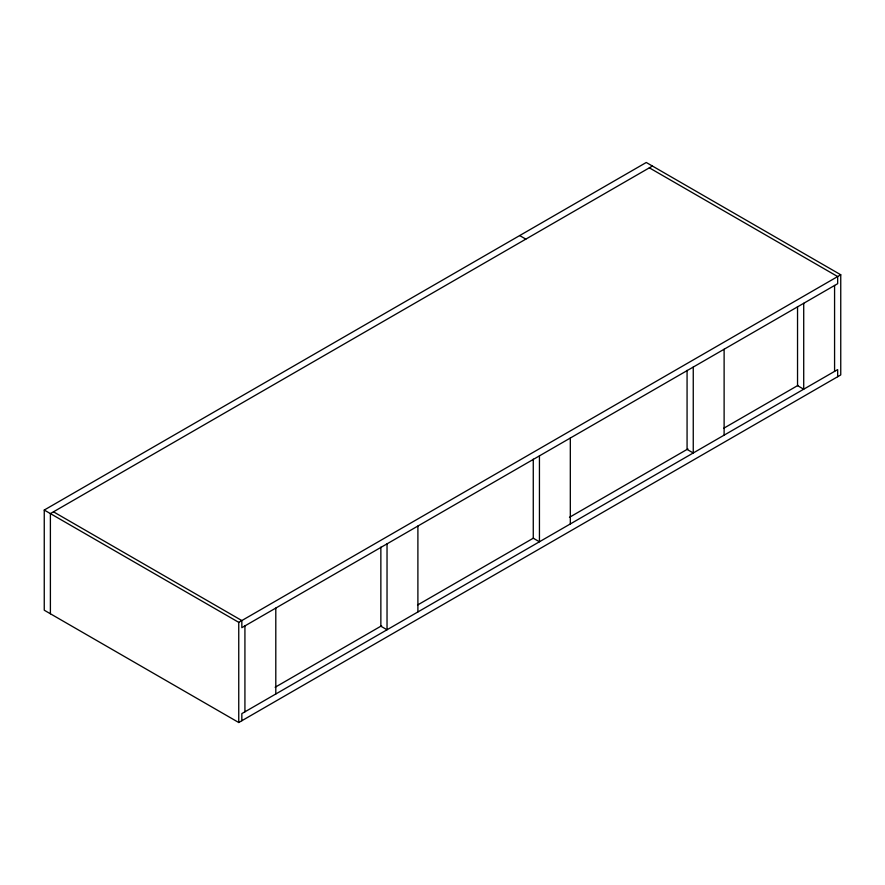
<?xml version="1.0" encoding="UTF-8"?>
<svg xmlns="http://www.w3.org/2000/svg" width="885" height="885" viewBox="0 0 885 885"><rect width="100%" height="100%" fill="white"/><g stroke="black" fill="none" stroke-linecap="round" stroke-linejoin="round"><path stroke-width="1.33" d="M44.25 510.048L44.25 610.219L238.751 722.514L840.75 374.941L840.75 274.77L646.26 162.486L44.25 510.048L238.751 622.343L840.75 274.77M652.433 166.048L50.39 513.599L50.401 613.77M275.147 687.247L381.634 625.761M417.521 605.041L533.578 538.036M569.475 517.316L687.922 448.927M723.819 428.207L797.993 385.384M649.347 167.829L837.664 276.562L837.664 283.687L241.837 627.686L241.837 620.562L53.52 511.84M519.683 235.565L525.856 239.127M837.664 376.733L837.664 369.598L241.837 713.598L241.837 720.733M834.577 285.468L834.577 371.39M803.713 303.301L803.713 389.212L797.54 385.639L797.54 306.553M724.118 349.243L724.118 435.154M693.254 367.076L693.254 452.987L687.07 449.414L687.07 370.328M570.316 438.042L570.316 523.953M539.441 455.863L539.441 541.786L533.268 538.213L533.268 459.127M417.897 526.044L417.897 611.955M387.033 543.866L387.033 629.777L380.86 626.215L380.86 547.118M275.799 608.083L275.799 693.995M244.924 625.905L244.924 711.817M238.751 622.343L238.751 722.514"/></g></svg>
